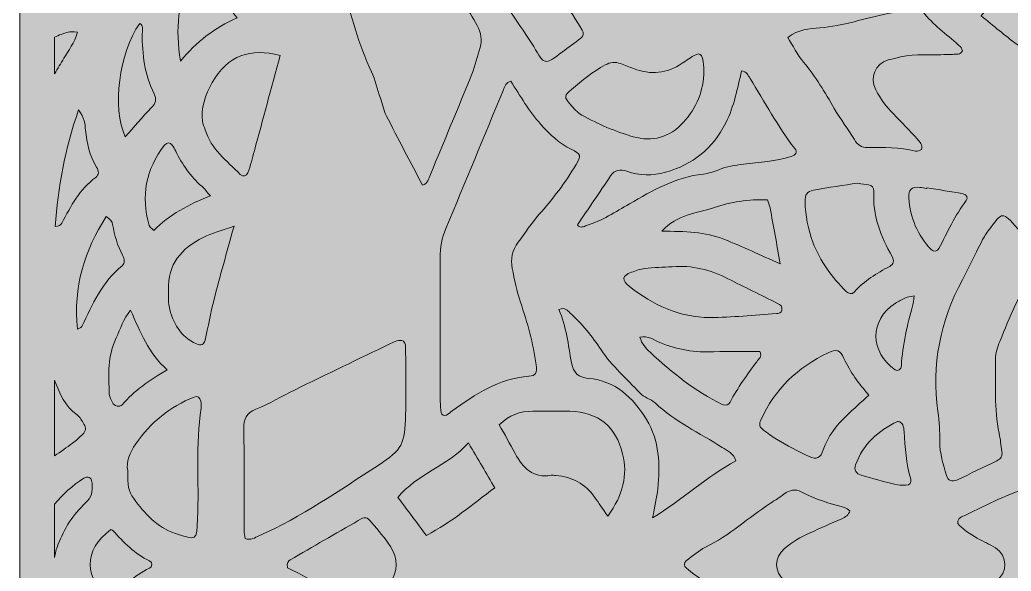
# Model space of a CAD drawing. Extents: x 31 to 2970, y -2969 to -30.
# Drawn here: x 31 to 744, y -1501 to -1105 of the extents above; entities that cross this region are included whole.
import ezdxf

# ---------------------------------------------------------------- set-up
doc = ezdxf.new("R2010")
doc.units = 0
doc.header["$MEASUREMENT"] = 0
doc.layers.add('Layer 1', color=7, linetype='Continuous')

# ---------------------------------------------------------------- blocks, each defined once
blk = doc.blocks.new('block 2')
at = {"layer": 'Layer 1', "lineweight": 0}
blk.add_lwpolyline([(31.09, -751.16), (31.09, -776.51), (31.09, -807.81), (31.09, -833.54), (31.09, -864.28), (31.09, -929.41), (31.09, -980.06), (31.09, -1012.67), (31.09, -1041.24), (31.09, -1146.32), (31.09, -1159.54), (31.09, -1185.04), (31.09, -1225.46), (31.09, -1264.46), (31.09, -1302.1), (31.09, -1330.9), (31.09, -1333.8), (31.09, -1659.5)], dxfattribs=at)
for points, knots in [([(338.58, -1077.4), (345.36, -1088.16), (353.86, -1097.76), (359.79, -1109.19), (362.57, -1114.54), (363.58, -1119.39), (361.86, -1125), (359.92, -1131.35), (358.52, -1137.92), (356.04, -1144.05), (346.28, -1168.21), (336.17, -1192.23), (326.21, -1216.31), (324.96, -1219.35), (324.26, -1222.73), (320.55, -1223.95), (311.84, -1207.28), (303.01, -1190.68), (294.5, -1173.91), (292.51, -1170), (291.65, -1165.53), (290.24, -1161.32), (288.15, -1155.03), (286.64, -1148.45), (283.81, -1142.5), (274.46, -1122.87), (269.77, -1101.68), (262.61, -1081.32), (260.5, -1075.32), (260.11, -1069.6), (262.11, -1063.52), (264.02, -1057.74), (264.99, -1051.63), (267.11, -1045.94), (271.75, -1033.51), (276.78, -1021.23), (279.65, -1007.89), (285.55, -1009.18), (287.31, -1012.15), (289.54, -1014.56), (307.66, -1034.12), (324.33, -1054.78), (338.58, -1077.4)], [0, 0, 0, 0, 1, 1, 1, 2, 2, 2, 3, 3, 3, 4, 4, 4, 5, 5, 5, 6, 6, 6, 7, 7, 7, 8, 8, 8, 9, 9, 9, 10, 10, 10, 11, 11, 11, 12, 12, 12, 13, 13, 13, 14, 14, 14, 14]), ([(187.29, -1103.65), (170.68, -1110.97), (158.37, -1120.8), (146.47, -1134.79), (142.89, -1111.39), (144.53, -1091.61), (154.77, -1072.99), (155.81, -1071.09), (157.33, -1069.4), (158.84, -1067.82), (161.53, -1065.01), (165.32, -1065.55), (166.98, -1068.97), (168.18, -1071.45), (169.02, -1074.11), (170.14, -1076.64), (174.18, -1085.73), (179.22, -1094.24), (187.29, -1103.65)], [0, 0, 0, 0, 1, 1, 1, 2, 2, 2, 3, 3, 3, 4, 4, 4, 5, 5, 5, 6, 6, 6, 6]), ([(435.37, -1112.46), (436.69, -1114.58), (436.19, -1116.82), (434.29, -1118.32), (429.96, -1121.72), (425.47, -1124.91), (421.06, -1128.2), (408.11, -1137.88), (408.35, -1137.75), (400.46, -1124.4), (395.71, -1116.37), (390.02, -1108.89), (384.9, -1101.08), (382.2, -1096.94), (379.79, -1092.6), (377.25, -1088.35), (375.06, -1084.67), (376.66, -1082.11), (379.82, -1080.16), (386.85, -1075.82), (393.92, -1071.54), (401.01, -1067.32), (401.9, -1066.79), (403.08, -1066.74), (404.45, -1066.39), (405.6, -1067.17), (407.38, -1067.79), (408.18, -1069.04), (417.34, -1083.45), (426.37, -1097.94), (435.37, -1112.46)], [0, 0, 0, 0, 1, 1, 1, 2, 2, 2, 3, 3, 3, 4, 4, 4, 5, 5, 5, 6, 6, 6, 7, 7, 7, 8, 8, 8, 9, 9, 9, 10, 10, 10, 10]), ([(768.13, -1085.57), (766.85, -1089.76), (765.31, -1093.88), (763.85, -1098.02), (761.64, -1104.23), (759.27, -1110.4), (758.97, -1117.1), (758.45, -1128.58), (753.72, -1126.85), (747.98, -1122.77), (739.12, -1116.48), (730.88, -1109.31), (722.16, -1102.34), (732.4, -1086.79), (747.67, -1082.96), (763.54, -1080.36), (766.38, -1079.89), (768.94, -1082.89), (768.13, -1085.57)], [0, 0, 0, 0, 1, 1, 1, 2, 2, 2, 3, 3, 3, 4, 4, 4, 5, 5, 5, 6, 6, 6, 6]), ([(654.89, -1100.65), (659.24, -1099.77), (663.77, -1099.43), (667.91, -1097.96), (673.39, -1096.02), (678.36, -1097.15), (681.65, -1101.04), (689.23, -1110.01), (698.66, -1116.77), (707.3, -1124.46), (708.02, -1125.09), (708.18, -1126.35), (708.64, -1127.42), (707.18, -1130.72), (704.04, -1129.66), (701.51, -1129.93), (698.76, -1130.22), (695.97, -1130.1), (693.19, -1130.16), (682.12, -1130.41), (670.96, -1129.49), (660.14, -1132.86), (658.56, -1133.35), (656.8, -1133.29), (655.25, -1133.84), (645.79, -1137.18), (641.85, -1146.17), (646.33, -1155.34), (649.49, -1161.83), (653.98, -1167.54), (659.07, -1172.74), (664.9, -1178.69), (670.6, -1184.75), (676.24, -1190.88), (678.05, -1192.86), (680.22, -1194.88), (679.31, -1198.42), (677.93, -1198.76), (676.3, -1199.71), (674.93, -1199.41), (663.51, -1196.95), (651.97, -1196.59), (640.35, -1196.91), (636.19, -1197.02), (633.24, -1194.9), (630.97, -1191.18), (626.37, -1183.59), (620.98, -1176.48), (616.51, -1168.83), (609.79, -1157.33), (603.15, -1145.87), (594.5, -1135.6), (589.99, -1130.24), (586.82, -1123.76), (583.03, -1117.77), (590.55, -1111.94), (598.87, -1111.45), (606.16, -1110.85), (622.94, -1109.47), (638.63, -1103.91), (654.89, -1100.65)], [0, 0, 0, 0, 1, 1, 1, 2, 2, 2, 3, 3, 3, 4, 4, 4, 5, 5, 5, 6, 6, 6, 7, 7, 7, 8, 8, 8, 9, 9, 9, 10, 10, 10, 11, 11, 11, 12, 12, 12, 13, 13, 13, 14, 14, 14, 15, 15, 15, 16, 16, 16, 17, 17, 17, 18, 18, 18, 19, 19, 19, 20, 20, 20, 20]), ([(117.27, -1107.64), (120.21, -1109.45), (119.14, -1112.41), (119.11, -1114.84), (118.91, -1129.93), (120.85, -1144.57), (127.63, -1158.27), (129.57, -1162.19), (128.97, -1165.12), (125.59, -1168.47), (119.03, -1174.95), (113.19, -1182.17), (106.91, -1189.24), (97.26, -1168.14), (102.32, -1129.29), (117.27, -1107.64)], [0, 0, 0, 0, 1, 1, 1, 2, 2, 2, 3, 3, 3, 4, 4, 4, 5, 5, 5, 5]), ([(56.09, -1117.57), (59.12, -1116.08), (62.38, -1114.86), (65.94, -1113.95), (67.44, -1113.57), (69.13, -1113.9), (72.65, -1113.9), (70.33, -1121.82), (66.07, -1127.03), (62.78, -1132.76), (60.64, -1136.49), (58.21, -1140.07), (56.09, -1143.81), (56.09, -1143.81), (56.09, -1117.57), (56.09, -1117.57)], [0, 0, 0, 0, 1, 1, 1, 2, 2, 2, 3, 3, 3, 4, 4, 4, 5, 5, 5, 5]), ([(189.55, -1216.18), (179.9, -1206.47), (168.44, -1198.13), (164.31, -1184.07), (163.69, -1181.98), (162.56, -1179.99), (162.31, -1177.87), (160.29, -1160.74), (174.06, -1136.48), (190.02, -1130.91), (198.27, -1128.03), (207.33, -1127.84), (218.12, -1130.86), (211.74, -1154.53), (205.74, -1176.89), (199.68, -1199.23), (198.24, -1204.55), (196.88, -1209.93), (194.96, -1215.08), (194.14, -1217.27), (191.46, -1218.11), (189.55, -1216.18)], [0, 0, 0, 0, 1, 1, 1, 2, 2, 2, 3, 3, 3, 4, 4, 4, 5, 5, 5, 6, 6, 6, 7, 7, 7, 7]), ([(507.13, -1136.35), (510.32, -1134.15), (513.56, -1131.98), (516.97, -1130.16), (519.33, -1128.9), (521.34, -1130.01), (521.82, -1132.63), (522.42, -1135.89), (522.59, -1139.24), (522.85, -1141.58), (522.49, -1156.45), (517.55, -1168.48), (508.21, -1178.73), (498.24, -1189.65), (485.82, -1193.19), (471.91, -1189.11), (459.15, -1185.37), (446.87, -1180.14), (435.16, -1173.67), (431.62, -1171.72), (429.2, -1168.75), (426.69, -1165.81), (422.25, -1160.61), (422.25, -1159.65), (427.59, -1155.13), (435.21, -1148.68), (442.98, -1142.43), (451.8, -1137.57), (455.53, -1135.52), (459.1, -1135.21), (462.95, -1136.61), (466.08, -1137.75), (469.17, -1138.98), (472.28, -1140.16), (484.54, -1144.81), (496.18, -1143.89), (507.13, -1136.35)], [0, 0, 0, 0, 1, 1, 1, 2, 2, 2, 3, 3, 3, 4, 4, 4, 5, 5, 5, 6, 6, 6, 7, 7, 7, 8, 8, 8, 9, 9, 9, 10, 10, 10, 11, 11, 11, 12, 12, 12, 12]), ([(588.17, -1197.6), (590.23, -1200.19), (589.04, -1202.34), (585.53, -1203.42), (574.35, -1206.87), (562.68, -1207.44), (551.21, -1208.89), (545.12, -1209.67), (539.27, -1210.36), (533.58, -1212.82), (530.06, -1214.35), (526.21, -1215.53), (522.41, -1215.93), (502.62, -1218.04), (486, -1227.75), (469.28, -1237.38), (459.26, -1243.14), (449.51, -1249.53), (438.35, -1253.03), (436.43, -1253.63), (434.28, -1255.21), (431.83, -1252.57), (439.75, -1240.91), (447.77, -1229.13), (455.76, -1217.33), (458.72, -1212.95), (462.74, -1212.33), (467.42, -1213.93), (476.59, -1217.07), (485.79, -1217.3), (495.16, -1214.66), (514.82, -1209.12), (529.3, -1197.71), (538.55, -1179.14), (544.5, -1167.2), (547.02, -1154.45), (549.79, -1141.72), (553.63, -1142.23), (554.57, -1145.05), (556.02, -1147.31), (566.76, -1164.05), (575.71, -1181.94), (588.17, -1197.6)], [0, 0, 0, 0, 1, 1, 1, 2, 2, 2, 3, 3, 3, 4, 4, 4, 5, 5, 5, 6, 6, 6, 7, 7, 7, 8, 8, 8, 9, 9, 9, 10, 10, 10, 11, 11, 11, 12, 12, 12, 13, 13, 13, 14, 14, 14, 14]), ([(427.29, -1198.09), (434.8, -1201.85), (434.72, -1202.59), (430.9, -1209.13), (423.31, -1222.1), (414.09, -1233.91), (404.2, -1245.11), (398.65, -1251.4), (394.33, -1258.46), (389.24, -1265), (384.84, -1270.66), (383.74, -1276.95), (385.04, -1283.78), (386.6, -1291.94), (388.23, -1300.04), (390.91, -1307.98), (395.87, -1322.67), (400.19, -1337.57), (402.23, -1353.02), (402.99, -1358.84), (402.03, -1360.94), (397.01, -1361.31), (375.52, -1362.92), (358.53, -1374.22), (341.78, -1386.19), (340.44, -1387.15), (339.25, -1388.38), (337.82, -1389.15), (336.08, -1390.09), (334.31, -1389.23), (333.95, -1387.56), (333.38, -1384.89), (333.34, -1382.08), (333.34, -1379.32), (333.3, -1344.94), (333.37, -1310.56), (333.26, -1276.18), (333.24, -1268.85), (334.46, -1261.95), (337.31, -1255.16), (351.2, -1221.94), (364.93, -1188.65), (378.67, -1155.37), (379.73, -1152.79), (380.67, -1150.25), (383.97, -1149.21), (390.82, -1159.76), (397.05, -1170.81), (405.65, -1180.34), (412.06, -1187.43), (418.65, -1193.78), (427.29, -1198.09)], [0, 0, 0, 0, 1, 1, 1, 2, 2, 2, 3, 3, 3, 4, 4, 4, 5, 5, 5, 6, 6, 6, 7, 7, 7, 8, 8, 8, 9, 9, 9, 10, 10, 10, 11, 11, 11, 12, 12, 12, 13, 13, 13, 14, 14, 14, 15, 15, 15, 16, 16, 16, 17, 17, 17, 17]), ([(61.3, -1251.22), (60.49, -1252.74), (59.16, -1253.74), (56.45, -1253.59), (58.64, -1225.75), (63.2, -1198.38), (73.33, -1169.89), (77.69, -1175.53), (77.9, -1180.12), (78.29, -1184.34), (79.16, -1193.84), (81.18, -1202.85), (86.31, -1210.98), (88, -1213.66), (88.1, -1216.54), (85.64, -1218.35), (74.1, -1226.82), (67.73, -1239.02), (61.3, -1251.22)], [0, 0, 0, 0, 1, 1, 1, 2, 2, 2, 3, 3, 3, 4, 4, 4, 5, 5, 5, 6, 6, 6, 6]), ([(161.82, -1224.72), (163.84, -1226.52), (165.49, -1228.75), (168.04, -1231.62), (152.5, -1237.83), (138.49, -1245.07), (127.48, -1256.44), (125.52, -1254.52), (124.3, -1253.89), (124.05, -1252.99), (118.1, -1231.87), (121.47, -1212.48), (135.19, -1195.15), (136.82, -1193.09), (138.99, -1193.1), (140.69, -1195.18), (141.72, -1196.44), (142.41, -1198), (143.13, -1199.48), (147.83, -1209.03), (153.81, -1217.6), (161.82, -1224.72)], [0, 0, 0, 0, 1, 1, 1, 2, 2, 2, 3, 3, 3, 4, 4, 4, 5, 5, 5, 6, 6, 6, 7, 7, 7, 7]), ([(658.11, -1275.29), (659.71, -1278.11), (659.15, -1280.83), (656.33, -1282.32), (647, -1287.24), (638.09, -1292.66), (630.99, -1300.67), (629.18, -1302.72), (626.79, -1301.86), (625.15, -1300.27), (614.69, -1290.18), (606.19, -1278.54), (601.17, -1264.95), (597.75, -1255.69), (595.65, -1245.84), (595.52, -1235.77), (595.45, -1230.7), (596.66, -1228.48), (601.67, -1227.55), (612.51, -1225.53), (623.46, -1224.05), (633.16, -1222.53), (636.63, -1223.04), (638.82, -1223.33), (641, -1223.68), (643.52, -1224.09), (645.13, -1225.78), (644.98, -1228.14), (643.84, -1245.42), (649.82, -1260.66), (658.11, -1275.29)], [0, 0, 0, 0, 1, 1, 1, 2, 2, 2, 3, 3, 3, 4, 4, 4, 5, 5, 5, 6, 6, 6, 7, 7, 7, 8, 8, 8, 9, 9, 9, 10, 10, 10, 10]), ([(686.1, -1270.23), (676.36, -1259.79), (670.97, -1247.32), (670.1, -1233.1), (669.73, -1227.09), (672.21, -1225.08), (678, -1225.54), (679.64, -1225.68), (681.27, -1226.06), (682.9, -1226.32), (682.93, -1226.15), (682.96, -1225.98), (682.99, -1225.81), (691.7, -1227.23), (700.43, -1228.55), (709.1, -1230.15), (711.66, -1230.62), (712.94, -1233.04), (711.36, -1235.07), (703.14, -1245.63), (697.89, -1257.81), (691.72, -1269.51), (690.63, -1271.58), (687.9, -1272.17), (686.1, -1270.23)], [0, 0, 0, 0, 1, 1, 1, 2, 2, 2, 3, 3, 3, 4, 4, 4, 5, 5, 5, 6, 6, 6, 7, 7, 7, 8, 8, 8, 8]), ([(492.46, -1257.13), (503.87, -1244.67), (517.5, -1244.35), (529.58, -1240.2), (542.15, -1235.88), (554.85, -1234.11), (568.54, -1234.48), (569.1, -1236.21), (570, -1238.23), (570.4, -1240.35), (572.8, -1253.2), (575.09, -1266.08), (577.71, -1280.56), (563.25, -1274.17), (550.42, -1268.03), (537.22, -1262.8), (523.77, -1257.46), (509.31, -1257.05), (492.46, -1257.13)], [0, 0, 0, 0, 1, 1, 1, 2, 2, 2, 3, 3, 3, 4, 4, 4, 5, 5, 5, 6, 6, 6, 6]), ([(93.23, -1246.55), (96.26, -1248.26), (97.43, -1250.08), (97.81, -1252.34), (99.1, -1260), (101.24, -1267.4), (104.93, -1274.26), (106.41, -1276.99), (106.86, -1279.92), (104.56, -1281.82), (90.4, -1293.48), (83.16, -1309.61), (75.65, -1325.62), (75.48, -1325.98), (74.85, -1326.12), (72.52, -1327.47), (69.26, -1296.91), (77.64, -1270.89), (93.23, -1246.55)], [0, 0, 0, 0, 1, 1, 1, 2, 2, 2, 3, 3, 3, 4, 4, 4, 5, 5, 5, 6, 6, 6, 6]), ([(708.56, -1292.02), (713.26, -1283.23), (717.44, -1274.17), (721.99, -1265.3), (723.5, -1262.36), (725.18, -1259.45), (727.17, -1256.82), (738.05, -1242.38), (736.89, -1242.64), (748.35, -1255.22), (754.28, -1261.74), (759.97, -1268.48), (765.55, -1274.87), (765.14, -1279.48), (762.54, -1282.51), (760.4, -1285.67), (749.79, -1301.4), (742.53, -1318.76), (735.52, -1336.25), (733.85, -1340.4), (732.44, -1344.58), (732.45, -1349.1), (732.48, -1366.82), (731.4, -1384.59), (735.04, -1402.15), (735.94, -1406.48), (736.32, -1410.93), (737.02, -1415.31), (737.53, -1418.49), (736.2, -1420.67), (733.45, -1422.01), (724, -1426.6), (714.57, -1431.21), (705.05, -1435.64), (701.21, -1437.42), (698.07, -1436.28), (697.1, -1432.6), (694.99, -1424.61), (692.24, -1416.78), (692.34, -1408.25), (692.42, -1401.07), (692.01, -1393.81), (691.02, -1386.7), (686.32, -1353.15), (692.64, -1321.74), (708.56, -1292.02)], [0, 0, 0, 0, 1, 1, 1, 2, 2, 2, 3, 3, 3, 4, 4, 4, 5, 5, 5, 6, 6, 6, 7, 7, 7, 8, 8, 8, 9, 9, 9, 10, 10, 10, 11, 11, 11, 12, 12, 12, 13, 13, 13, 14, 14, 14, 15, 15, 15, 15]), ([(138.01, -1299.4), (137.09, -1280.77), (147.4, -1269.32), (162.77, -1261.58), (169.04, -1258.42), (176.02, -1256.66), (185.07, -1253.4), (179.68, -1273.01), (174.95, -1289.52), (170.66, -1306.14), (168.17, -1315.8), (166.44, -1325.66), (164.28, -1335.41), (163.56, -1338.63), (161.36, -1339.47), (158.06, -1337.99), (146.38, -1332.75), (140.91, -1322.82), (138.33, -1311.03), (137.51, -1307.31), (138.2, -1303.28), (138.01, -1299.4)], [0, 0, 0, 0, 1, 1, 1, 2, 2, 2, 3, 3, 3, 4, 4, 4, 5, 5, 5, 6, 6, 6, 7, 7, 7, 7]), ([(500.09, -1282.54), (514.32, -1281.37), (527.5, -1284.78), (540.1, -1291.17), (551.92, -1297.16), (563.84, -1302.94), (575.67, -1308.89), (577.63, -1309.88), (579.56, -1311.15), (578.84, -1313.91), (578.33, -1315.91), (576.52, -1316.12), (574.96, -1316.22), (558.97, -1317.29), (542.98, -1319.08), (527, -1319.08), (505.2, -1319.09), (486.3, -1310.08), (469.37, -1296.9), (463.35, -1292.22), (463.98, -1288.98), (470.72, -1286.59), (473.84, -1285.48), (477.01, -1284.17), (480.25, -1283.81), (486.83, -1283.08), (493.47, -1282.93), (500.09, -1282.54)], [0, 0, 0, 0, 1, 1, 1, 2, 2, 2, 3, 3, 3, 4, 4, 4, 5, 5, 5, 6, 6, 6, 7, 7, 7, 8, 8, 8, 9, 9, 9, 9]), ([(664.78, -1353.71), (664.64, -1356.54), (662.13, -1357.98), (660.32, -1356.73), (641.85, -1344.06), (641.88, -1320.59), (660.42, -1308.84), (662.74, -1307.37), (665.19, -1306.08), (667.69, -1304.96), (669.12, -1304.31), (670.77, -1304.17), (673.88, -1303.44), (673.47, -1306.92), (673.51, -1308.56), (673.07, -1310.06), (668.92, -1324.35), (665.53, -1338.76), (664.78, -1353.71)], [0, 0, 0, 0, 1, 1, 1, 2, 2, 2, 3, 3, 3, 4, 4, 4, 5, 5, 5, 6, 6, 6, 6]), ([(110.75, -1313.87), (117.48, -1329.38), (123.51, -1344.66), (137.01, -1356.67), (123.85, -1364.07), (113.43, -1371.93), (104.63, -1381.78), (102.85, -1383.77), (98.92, -1382.8), (97.68, -1380.28), (96.73, -1378.34), (95.5, -1376.27), (95.41, -1374.22), (94.78, -1360.42), (94.11, -1346.65), (100.42, -1333.61), (103.52, -1327.21), (105.29, -1320.15), (110.75, -1313.87)], [0, 0, 0, 0, 1, 1, 1, 2, 2, 2, 3, 3, 3, 4, 4, 4, 5, 5, 5, 6, 6, 6, 6]), ([(448.97, -1342.41), (456.73, -1354.12), (467.38, -1363.06), (476.7, -1373.26), (479.56, -1376.41), (484.51, -1377.57), (487.7, -1380.51), (502.11, -1393.78), (519.67, -1402.16), (536, -1412.46), (539.65, -1414.76), (544.02, -1416.5), (545.82, -1422.11), (525.05, -1433.33), (507.53, -1449.68), (485.94, -1463.16), (487.41, -1454.98), (488.99, -1448.63), (489.61, -1442.18), (491.28, -1424.89), (491.09, -1407.85), (481.45, -1392.29), (471.66, -1376.51), (459.2, -1364.58), (439.7, -1362.82), (432.49, -1362.17), (429.08, -1358.89), (427.68, -1351.7), (425.16, -1338.73), (424.03, -1325.48), (418.55, -1313.3), (423.25, -1311.4), (424.7, -1314.13), (426.54, -1315.75), (435.33, -1323.53), (442.57, -1332.73), (448.97, -1342.41)], [0, 0, 0, 0, 1, 1, 1, 2, 2, 2, 3, 3, 3, 4, 4, 4, 5, 5, 5, 6, 6, 6, 7, 7, 7, 8, 8, 8, 9, 9, 9, 10, 10, 10, 11, 11, 11, 12, 12, 12, 12]), ([(491.19, -1337.12), (503.73, -1342.23), (516.5, -1344.45), (530.05, -1343.71), (541.03, -1343.11), (552.07, -1343.59), (563.02, -1343.59), (564.93, -1346.95), (562.23, -1348.79), (560.73, -1350.82), (553.82, -1360.18), (547.13, -1369.66), (541.56, -1379.91), (540.6, -1381.65), (538.8, -1382.8), (536.03, -1381.5), (516.36, -1372.26), (499.96, -1358.53), (484.11, -1344.04), (480.91, -1341.11), (478.11, -1337.85), (476.82, -1333.29), (482.69, -1331.69), (486.83, -1335.34), (491.19, -1337.12)], [0, 0, 0, 0, 1, 1, 1, 2, 2, 2, 3, 3, 3, 4, 4, 4, 5, 5, 5, 6, 6, 6, 7, 7, 7, 8, 8, 8, 8]), ([(200.73, -1385.05), (210.45, -1381.22), (219.45, -1375.58), (228.89, -1370.98), (251.73, -1359.85), (274.63, -1348.85), (297.52, -1337.84), (300.48, -1336.41), (303.46, -1334.83), (306.94, -1336.03), (307.43, -1336.97), (308.32, -1337.88), (308.33, -1338.79), (308.46, -1355.41), (308.95, -1372.04), (308.42, -1388.64), (307.72, -1410.13), (306.27, -1413.91), (288.57, -1425.39), (260.77, -1443.42), (233.51, -1462.51), (202.97, -1475.94), (200.07, -1477.21), (197.24, -1479.57), (193, -1477.92), (192.77, -1476.14), (192.28, -1474.07), (192.28, -1472.01), (192.22, -1447.63), (192.39, -1423.26), (192.11, -1398.88), (192.04, -1392.05), (193.66, -1387.83), (200.73, -1385.05)], [0, 0, 0, 0, 1, 1, 1, 2, 2, 2, 3, 3, 3, 4, 4, 4, 5, 5, 5, 6, 6, 6, 7, 7, 7, 8, 8, 8, 9, 9, 9, 10, 10, 10, 11, 11, 11, 11]), ([(612.05, -1344.46), (618.13, -1341.56), (620.66, -1342.36), (623.47, -1348.56), (627.87, -1358.26), (634.29, -1366.57), (641.26, -1374.84), (635.78, -1379.94), (630.49, -1384.77), (625.31, -1389.72), (618.02, -1396.69), (611.91, -1404.37), (608.64, -1414.21), (606.73, -1419.95), (603.63, -1421.43), (598.4, -1419.03), (590.38, -1415.36), (582.71, -1410.91), (575.02, -1406.55), (571.66, -1404.64), (568.65, -1402.12), (565.47, -1399.89), (562.81, -1398.03), (562.27, -1395.76), (563.63, -1392.77), (573.75, -1370.61), (590.25, -1354.88), (612.05, -1344.46)], [0, 0, 0, 0, 1, 1, 1, 2, 2, 2, 3, 3, 3, 4, 4, 4, 5, 5, 5, 6, 6, 6, 7, 7, 7, 8, 8, 8, 9, 9, 9, 9]), ([(56.09, -1364.41), (56.13, -1364.52), (56.17, -1364.63), (56.22, -1364.74), (60.05, -1373.82), (63.35, -1383.23), (72.28, -1389.1), (74.42, -1390.5), (75.6, -1393.39), (77.18, -1395.63), (79.08, -1398.31), (78.53, -1400.78), (76.27, -1402.91), (73.87, -1405.18), (71.52, -1407.54), (68.87, -1409.48), (64.76, -1412.5), (60.58, -1415.43), (56.09, -1418.56), (56.09, -1418.56), (56.09, -1364.41), (56.09, -1364.41)], [0, 0, 0, 0, 1, 1, 1, 2, 2, 2, 3, 3, 3, 4, 4, 4, 5, 5, 5, 6, 6, 6, 7, 7, 7, 7]), ([(114.38, -1409.97), (125.01, -1394.57), (139.04, -1383.27), (156.39, -1376.21), (158.92, -1375.18), (160.6, -1376.71), (161.12, -1379.18), (161.45, -1380.78), (161.57, -1382.52), (161.33, -1384.14), (157.5, -1410.55), (159.93, -1437.16), (158.91, -1463.66), (158.29, -1479.68), (158.2, -1479.36), (142.88, -1474.24), (129.27, -1469.69), (120.87, -1459.89), (112.93, -1449.22), (109.03, -1443.98), (108.55, -1440.02), (108.62, -1428.98), (107.43, -1422.6), (110.23, -1416), (114.38, -1409.97)], [0, 0, 0, 0, 1, 1, 1, 2, 2, 2, 3, 3, 3, 4, 4, 4, 5, 5, 5, 6, 6, 6, 7, 7, 7, 8, 8, 8, 8]), ([(426.39, -1386.41), (447.07, -1387.13), (459.63, -1397.4), (464.4, -1417.08), (468.08, -1432.3), (464.87, -1446.52), (453.67, -1461.89), (449.97, -1456.5), (447.2, -1452.39), (444.34, -1448.34), (437.54, -1438.67), (428.24, -1433.41), (416.41, -1432.72), (415.3, -1432.66), (414.15, -1432.25), (413.1, -1432.44), (399.8, -1434.82), (392.63, -1427.17), (387.06, -1416.73), (383.42, -1409.92), (379.63, -1403.21), (375.73, -1396.11), (382.81, -1389.27), (390.66, -1386.35), (399.78, -1386.39), (408.65, -1386.43), (417.53, -1386.11), (426.39, -1386.41)], [0, 0, 0, 0, 1, 1, 1, 2, 2, 2, 3, 3, 3, 4, 4, 4, 5, 5, 5, 6, 6, 6, 7, 7, 7, 8, 8, 8, 9, 9, 9, 9]), ([(631.84, -1424.97), (637.12, -1410.01), (648.04, -1400.44), (661.99, -1393.85), (662.39, -1393.66), (663.04, -1393.97), (663.58, -1394.05), (664.32, -1394.73), (665.39, -1395.3), (665.72, -1396.15), (666.3, -1397.66), (666.62, -1399.34), (666.73, -1400.96), (667.45, -1412.54), (667.99, -1424.12), (671.5, -1435.33), (672.24, -1437.71), (670.71, -1439.61), (668.01, -1439.61), (665.28, -1439.61), (662.46, -1439.59), (659.84, -1438.94), (651.81, -1436.95), (643.86, -1434.69), (635.9, -1432.46), (632.12, -1431.4), (630.54, -1428.64), (631.84, -1424.97)], [0, 0, 0, 0, 1, 1, 1, 2, 2, 2, 3, 3, 3, 4, 4, 4, 5, 5, 5, 6, 6, 6, 7, 7, 7, 8, 8, 8, 9, 9, 9, 9]), ([(353.54, -1409.26), (360.58, -1421.21), (366.41, -1431.1), (372.48, -1441.4), (356.45, -1453.63), (341.31, -1466.19), (323.33, -1475.75), (316.43, -1466.53), (309.89, -1457.77), (302.88, -1448.38), (316.53, -1431.52), (338.22, -1426.04), (353.54, -1409.26)], [0, 0, 0, 0, 1, 1, 1, 2, 2, 2, 3, 3, 3, 4, 4, 4, 4]), ([(719.59, -1515.43), (723.77, -1512.76), (728.52, -1510.98), (732.68, -1508.27), (741.43, -1502.57), (741.26, -1490.38), (732.35, -1484.69), (728.17, -1482.02), (723.47, -1480.17), (719.24, -1477.57), (714.13, -1474.44), (708.77, -1471.51), (705.23, -1467.02), (705.21, -1462.61), (708.59, -1462.18), (710.74, -1461.13), (726.63, -1453.41), (742.35, -1445.37), (759.5, -1440.45), (769.52, -1437.57), (779.09, -1433.12), (788.84, -1429.33), (790.9, -1428.53), (792.77, -1427.07), (794.88, -1426.62), (812.12, -1422.96), (808.37, -1420.65), (818.02, -1433.97), (823.88, -1442.06), (830.15, -1449.79), (837.52, -1456.59), (839.14, -1458.09), (840.91, -1459.55), (842.14, -1461.36), (851, -1474.41), (862.17, -1484.92), (875.71, -1493.03), (879.53, -1495.31), (879.37, -1497.96), (875.19, -1500.51), (862.23, -1508.42), (852.27, -1519.2), (842.56, -1530.82), (832.65, -1542.68), (821.53, -1553.57), (812.77, -1566.44), (811.02, -1569.01), (808.45, -1570.06), (805.59, -1569.15), (800.34, -1567.48), (794.97, -1566.46), (789.77, -1564.35), (777.03, -1559.16), (763.69, -1555.45), (750.98, -1550.19), (735.22, -1543.65), (719.17, -1537.6), (704.25, -1528.16), (707.91, -1521.7), (714.11, -1518.93), (719.59, -1515.43)], [0, 0, 0, 0, 1, 1, 1, 2, 2, 2, 3, 3, 3, 4, 4, 4, 5, 5, 5, 6, 6, 6, 7, 7, 7, 8, 8, 8, 9, 9, 9, 10, 10, 10, 11, 11, 11, 12, 12, 12, 13, 13, 13, 14, 14, 14, 15, 15, 15, 16, 16, 16, 17, 17, 17, 18, 18, 18, 19, 19, 19, 20, 20, 20, 20]), ([(56.09, -1453.21), (61.94, -1446.08), (68.88, -1439.87), (77.06, -1434.55), (79.86, -1432.74), (82.62, -1434.08), (82.94, -1437.28), (82.99, -1437.83), (83.07, -1438.38), (83.07, -1438.31), (83.53, -1444.09), (82.67, -1448.53), (78.4, -1452.36), (69.17, -1460.61), (62.95, -1470.98), (58.48, -1482.53), (57.31, -1485.56), (56.51, -1488.57), (56.09, -1491.57), (56.09, -1491.57), (56.09, -1453.21), (56.09, -1453.21)], [0, 0, 0, 0, 1, 1, 1, 2, 2, 2, 3, 3, 3, 4, 4, 4, 5, 5, 5, 6, 6, 6, 7, 7, 7, 7]), ([(570.72, -1452.51), (573.97, -1450.39), (577.29, -1448.34), (580.35, -1445.97), (584.29, -1442.94), (588.71, -1442.14), (592.83, -1444.4), (602.62, -1449.78), (613.21, -1452.68), (623.84, -1455.62), (625.27, -1456.02), (626.49, -1457.18), (627.74, -1457.95), (626.85, -1461.22), (624.47, -1462.52), (621.87, -1463.66), (614.27, -1467.01), (606.71, -1470.45), (599.11, -1473.81), (592.47, -1476.74), (586.17, -1480.32), (580.72, -1485.07), (573.1, -1491.7), (573.11, -1501.68), (580.82, -1508.22), (586.32, -1512.89), (592.58, -1516.53), (599.26, -1519.4), (606.9, -1522.68), (614.43, -1526.18), (622.04, -1529.54), (624.64, -1530.69), (626.95, -1532.09), (627.94, -1535.41), (625.61, -1536.62), (623.31, -1538.65), (620.79, -1538.98), (611.84, -1540.17), (603.65, -1543.2), (595.85, -1547.56), (589.9, -1550.89), (584.24, -1550.6), (578.81, -1546.32), (577.07, -1544.95), (575.14, -1543.83), (573.31, -1542.58), (556.37, -1531.05), (540.76, -1517.6), (522.51, -1507.97), (518.13, -1505.65), (514.21, -1502.41), (510.28, -1499.35), (508.18, -1497.72), (508.34, -1495.3), (510.35, -1493.75), (514.74, -1490.37), (519.04, -1486.62), (523.96, -1484.2), (541.05, -1475.79), (554.93, -1462.76), (570.72, -1452.51)], [0, 0, 0, 0, 1, 1, 1, 2, 2, 2, 3, 3, 3, 4, 4, 4, 5, 5, 5, 6, 6, 6, 7, 7, 7, 8, 8, 8, 9, 9, 9, 10, 10, 10, 11, 11, 11, 12, 12, 12, 13, 13, 13, 14, 14, 14, 15, 15, 15, 16, 16, 16, 17, 17, 17, 18, 18, 18, 19, 19, 19, 20, 20, 20, 20]), ([(297.23, -1510.04), (292.37, -1517.49), (286.66, -1524.2), (280, -1530.87), (260.17, -1520.68), (242.43, -1507.53), (223.38, -1499.02), (222.73, -1495.22), (224.05, -1494.13), (225.47, -1493.3), (241.74, -1483.85), (258.03, -1474.41), (274.35, -1465.02), (279.44, -1462.09), (280.3, -1462.09), (284.11, -1466.59), (288.76, -1472.08), (293.41, -1477.64), (297.42, -1483.6), (303.24, -1492.27), (302.98, -1501.25), (297.23, -1510.04)], [0, 0, 0, 0, 1, 1, 1, 2, 2, 2, 3, 3, 3, 4, 4, 4, 5, 5, 5, 6, 6, 6, 7, 7, 7, 7]), ([(96.55, -1471.51), (97.03, -1471.7), (97.66, -1471.75), (97.96, -1472.09), (105.67, -1480.72), (113.72, -1488.86), (124.34, -1494.05), (126.72, -1495.22), (126.52, -1498.26), (124.22, -1499.26), (112.86, -1504.2), (105.35, -1513.8), (96.98, -1522.09), (76.56, -1506.73), (76.53, -1486.34), (96.55, -1471.51)], [0, 0, 0, 0, 1, 1, 1, 2, 2, 2, 3, 3, 3, 4, 4, 4, 5, 5, 5, 5])]:
    blk.add_open_spline(points, degree=3, knots=knots, dxfattribs=at)

msp = doc.modelspace()

# ---------------------------------------------------------------- hatches: boundary and pattern name
at = {"layer": 'Layer 1', "true_color": 0xf8ec23}
h = msp.add_hatch(color=2, dxfattribs=at)
h.dxf.hatch_style = 2
h.paths.add_polyline_path([(2944.18, -30.37), (2908.97, -30.37), (2876.43, -30.37), (2852.69, -30.37), (2826.67, -30.37), (2789.09, -30.37), (2741.76, -30.37), (2619.81, -30.37), (2571.38, -30.37), (2533.69, -30.37), (2448.77, -30.37), (2417.53, -30.37), (2347.21, -30.37), (2307.57, -30.37), (2246.73, -30.37), (2221.16, -30.37), (2190.08, -30.37), (2164.16, -30.37), (2133.56, -30.37), (2063.65, -30.37), (2014.14, -30.37), (1982.09, -30.37), (1958.8, -30.37), (1857.85, -30.37), (1838.29, -30.37), (1812.45, -30.37), (1776.54, -30.37), (1705.12, -30.37), (1693.97, -30.37), (1305.87, -30.37), (1295.4, -30.37), (1223.78, -30.37), (1188.69, -30.37), (1163.24, -30.37), (1143.18, -30.37), (1041.74, -30.37), (1018.95, -30.37), (986.89, -30.37), (937, -30.37), (867.24, -30.37), (837.19, -30.37), (810.44, -30.37), (779.68, -30.37), (754.38, -30.37), (694, -30.37), (654.14, -30.37), (583.33, -30.37), (552.07, -30.37), (466.96, -30.37), (429.55, -30.37), (381.07, -30.37), (259.09, -30.37), (211.91, -30.37), (174.17, -30.37), (148.47, -30.37), (124.27, -30.37), (91.92, -30.37), (56.46, -30.37), (31.09, -30.37), (31.09, -54.87), (31.09, -89.2), (31.09, -179.23), (31.09, -214.96), (31.09, -260.42), (31.09, -378.66), (31.09, -426.62), (31.09, -476.43), (31.09, -550.35), (31.09, -581.86), (31.09, -654.17), (31.09, -694.22), (31.09, -751.16), (31.09, -776.51), (31.09, -807.81), (31.09, -833.54), (31.09, -864.28), (31.09, -929.41), (31.09, -980.06), (31.09, -1012.67), (31.09, -1041.24), (31.09, -1146.32), (31.09, -1159.54), (31.09, -1185.04), (31.09, -1225.46), (31.09, -1264.46), (31.09, -1302.1), (31.09, -1330.9), (31.09, -1333.8), (31.09, -1659.5), (31.09, -1662.34), (31.09, -1692.17), (31.09, -1724.32), (31.09, -1767.8), (31.09, -1808.18), (31.09, -1833.57), (31.09, -1847.38), (31.09, -1951.45), (31.09, -1980.34), (31.09, -2013.39), (31.09, -2063.61), (31.09, -2128.98), (31.09, -2159.42), (31.09, -2185.19), (31.09, -2216.74), (31.09, -2242.12), (31.09, -2299.96), (31.09, -2339.09), (31.09, -2410.8), (31.09, -2442.9), (31.09, -2533.87), (31.09, -2572.78), (31.09, -2613.33), (31.09, -2734.99), (31.09, -2775.34), (31.09, -2815.97), (31.09, -2837.4), (31.09, -2855.37), (31.09, -2914.54), (31.09, -2942.89), (31.09, -2969.08), (61.08, -2969.08), (98.82, -2969.08), (121.32, -2969.08), (140.38, -2969.08), (192.11, -2969.08), (227.2, -2969.08), (265.97, -2969.08), (381.87, -2969.08), (425.52, -2969.08), (472.93, -2969.08), (556.42, -2969.08), (588.3, -2969.08), (661.31, -2969.08), (701.61, -2969.08), (755.29, -2969.08), (780.94, -2969.08), (812.66, -2969.08), (838.34, -2969.08), (868.66, -2969.08), (928.97, -2969.08), (980.13, -2969.08), (1014.44, -2969.08), (1044.71, -2969.08), (1159.36, -2969.08), (1161.89, -2969.08), (1189.21, -2969.08), (1228.25, -2969.08), (1257.32, -2969.08), (1304.05, -2969.08), (1332.71, -2969.08), (1345.63, -2969.08), (1549.53, -2969.08), (1552.94, -2969.08), (1655.88, -2969.08), (1668.07, -2969.08), (1698.17, -2969.08), (1745.16, -2969.08), (1772.87, -2969.08), (1811.64, -2969.08), (1837.9, -2969.08), (1842.16, -2969.08), (1956.12, -2969.08), (1986.47, -2969.08), (2020.31, -2969.08), (2071.92, -2969.08), (2131.91, -2969.08), (2162.52, -2969.08), (2188.51, -2969.08), (2219.83, -2969.08), (2245.37, -2969.08), (2299.41, -2969.08), (2338.94, -2969.08), (2412.49, -2969.08), (2444.43, -2969.08), (2527.68, -2969.08), (2575.35, -2969.08), (2619.15, -2969.08), (2735.05, -2969.08), (2773.63, -2969.08), (2808.84, -2969.08), (2860.46, -2969.08), (2879.52, -2969.08), (2902.08, -2969.08), (2939.92, -2969.08), (2969.81, -2969.08), (2969.81, -2942.73), (2969.81, -2914.13), (2969.81, -2855.29), (2969.81, -2837.47), (2969.81, -2815.6), (2969.81, -2775.48), (2969.81, -2734.73), (2969.81, -2612.77), (2969.81, -2572.98), (2969.81, -2534.23), (2969.81, -2442.57), (2969.81, -2411.31), (2969.81, -2338.83), (2969.81, -2299.34), (2969.81, -2242.28), (2969.81, -2216.54), (2969.81, -2185.15), (2969.81, -2159.91), (2969.81, -2128.52), (2969.81, -2063.9), (2969.81, -2012.99), (2969.81, -1980.37), (2969.81, -1953.17), (2969.81, -1847.02), (2969.81, -1833.85), (2969.81, -1808.18), (2969.81, -1767.81), (2969.81, -1734.67), (2969.81, -1724.8), (2969.81, -1722.79), (2969.81, -1691.31), (2969.81, -1661.53), (2969.81, -1659.28), (2969.81, -1333.77), (2969.81, -1332.32), (2969.81, -1301.96), (2969.81, -1268.37), (2969.81, -1225.53), (2969.81, -1185.01), (2969.81, -1159.4), (2969.81, -1146.18), (2969.81, -1041.54), (2969.81, -1012.82), (2969.81, -979.73), (2969.81, -929.19), (2969.81, -864.38), (2969.81, -833.55), (2969.81, -807.53), (2969.81, -776.69), (2969.81, -750.67), (2969.81, -693.88), (2969.81, -654.2), (2969.81, -581.78), (2969.81, -550.3), (2969.81, -476.43), (2969.81, -426.65), (2969.81, -378.66), (2969.81, -260.89), (2969.81, -215.3), (2969.81, -179.55), (2969.81, -89.28), (2969.81, -54.9), (2969.81, -30.37)])

# ---------------------------------------------------------------- linework, layer by layer
at = {"layer": 'Layer 1', "lineweight": 0}
msp.add_lwpolyline([(31.09, -751.16), (31.09, -776.51), (31.09, -807.81), (31.09, -833.54), (31.09, -864.28), (31.09, -929.41), (31.09, -980.06), (31.09, -1012.67), (31.09, -1041.24), (31.09, -1146.32), (31.09, -1159.54), (31.09, -1185.04), (31.09, -1225.46), (31.09, -1264.46), (31.09, -1302.1), (31.09, -1330.9), (31.09, -1333.8), (31.09, -1659.5)], dxfattribs=at)

# ---------------------------------------------------------------- block references
at = {"layer": 'Layer 1'}
msp.add_blockref('block 2', (0, 0), dxfattribs=at)

doc.saveas('drawing.dxf')
